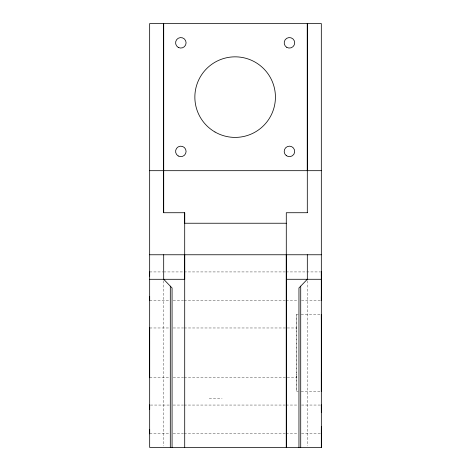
<?xml version="1.0" encoding="UTF-8"?>
<svg xmlns="http://www.w3.org/2000/svg" width="471" height="471" viewBox="0 0 471 471"><rect width="100%" height="100%" fill="white"/><g stroke="black" fill="none" stroke-linecap="round" stroke-linejoin="round"><path stroke-width="0.35" stroke-dasharray="2.35 1.77" d="M298.249 314.316L296.807 314.316L296.807 391.383L298.249 391.383M149.666 271.932L162.872 271.932M163.608 271.932L183.413 271.932M184.149 271.932L285.379 271.926M286.115 271.926L305.92 271.926M306.65 271.926L320.592 271.926M149.672 300.657L169.478 300.657M173.145 300.657L183.413 300.657M184.149 300.657L285.379 300.651M286.115 300.651L297.849 300.651M301.517 300.651L320.592 300.651M301.134 314.316L320.61 314.316M149.672 327.975L169.536 327.975M173.216 327.975L183.513 327.975M184.249 327.975L296.807 327.975L296.807 328.823M149.672 377.724L169.536 377.724M173.216 377.724L183.513 377.724M184.249 377.724L296.807 377.724L296.807 374.392M301.134 391.383L320.61 391.383M209.23 398.401L222.106 398.395M150.414 405.054L169.483 405.054M173.151 405.054L183.425 405.054M184.155 405.054L285.391 405.048M286.121 405.048L297.86 405.048M301.528 405.048L320.598 405.048M149.678 433.779L169.489 433.779M173.157 433.779L183.425 433.779M184.161 433.779L285.391 433.773M286.127 433.773L297.86 433.773M301.528 433.773L320.604 433.773M296.807 314.316L296.807 391.383M307.322 280.751L307.322 445.966M163.696 280.763L163.696 445.978"/><path stroke-width="0.71" d="M149.672 300.168L149.672 300.657L149.672 296.453M149.666 276.141L149.666 271.932L149.672 272.421M149.678 429.576L149.678 433.779L149.678 433.291M149.678 409.264L149.678 405.054L149.678 405.543M163.678 212.733L163.678 23.55L163.684 212.733L184.703 212.727L184.714 447.45M184.697 212.727L184.697 223.236L286.286 223.236M307.298 170.685L307.298 23.55L307.304 212.733M321.334 429.57L321.334 433.773L321.334 433.285M321.334 409.252L321.334 405.048L321.334 412.231M321.322 296.447L321.322 300.651L321.322 271.926L321.322 276.136M149.672 170.69L321.328 170.685M307.304 212.721L286.286 212.733L286.303 447.438L286.286 254.764M149.684 254.77L321.334 254.764M149.684 279.297L184.714 279.297L184.703 254.77M286.303 279.279L321.34 279.279M321.34 447.438L149.678 447.45L149.66 23.55L321.316 23.55L321.34 447.438L321.334 426.591M307.316 254.764L307.322 279.279L298.955 287.981L298.955 447.438M163.69 254.77L163.696 279.297L172.068 287.993L172.068 447.45M149.672 328.823L149.672 327.975L149.672 377.724L149.672 376.877M321.328 319.479L321.328 314.316L321.328 391.383L321.328 372.119M300.716 286.15L300.716 447.438M170.308 286.162L170.308 447.45M178.215 155.966A5.258 5.258 0 0 0 186.092 151.415A5.258 5.258 0 0 0 178.215 146.864A5.258 5.258 0 0 0 178.215 155.966M178.215 47.371A5.258 5.258 0 0 0 186.092 42.82A5.258 5.258 0 0 0 178.215 38.269A5.258 5.258 0 0 0 178.215 47.371M286.81 47.371A5.258 5.258 0 0 0 294.693 42.82A5.258 5.258 0 0 0 286.81 38.269A5.258 5.258 0 0 0 286.81 47.371M286.256 155.601A5.258 5.258 0 0 0 294.652 152.086A5.258 5.258 0 0 0 287.41 146.569A5.258 5.258 0 0 0 286.256 155.601M215 132.01A40.288 40.288 0 0 0 275.429 97.12A40.288 40.288 0 0 0 215 62.231A40.288 40.288 0 0 0 215 132.01"/></g></svg>
